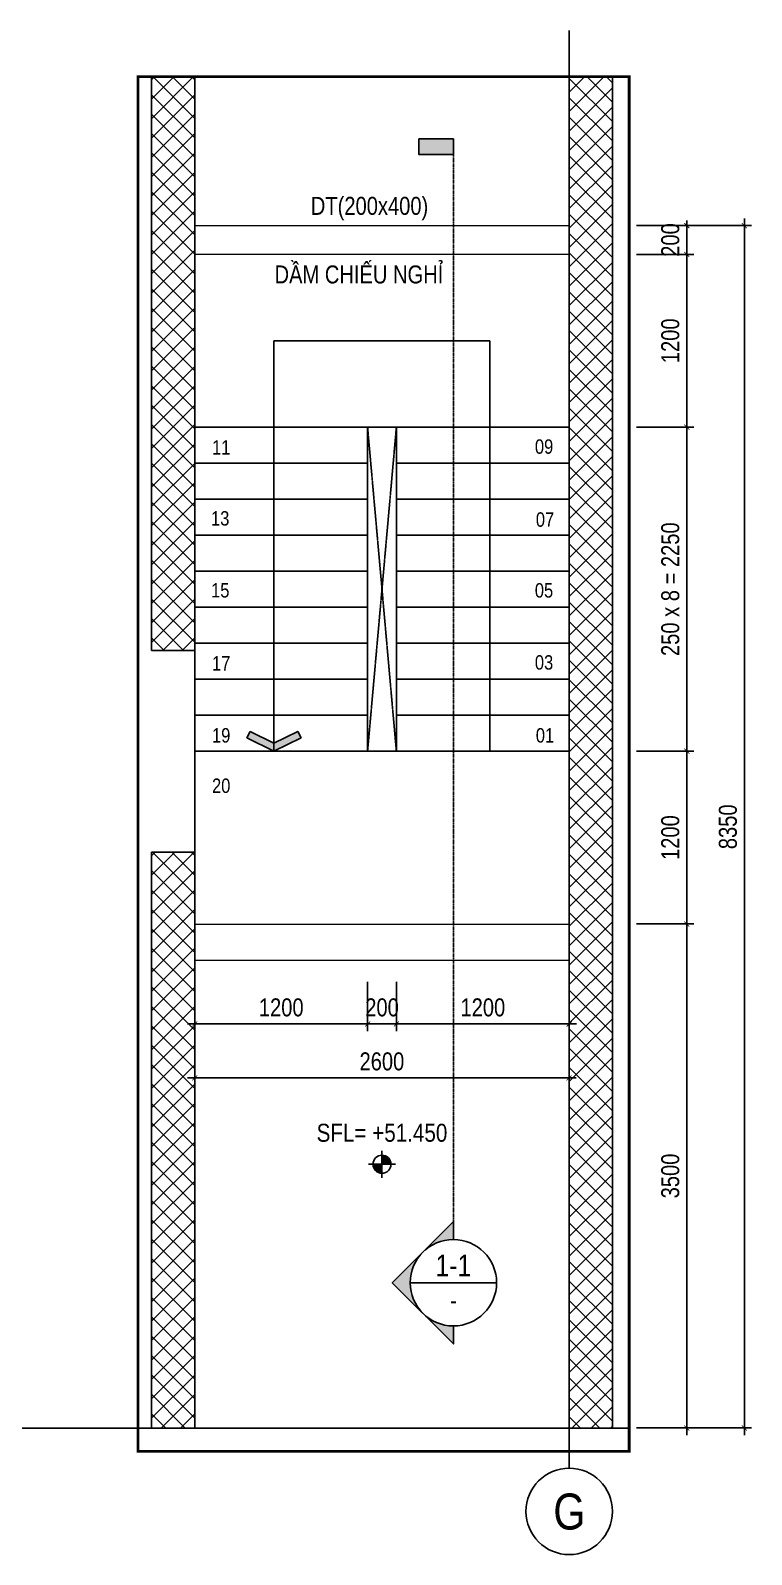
# Model space of a CAD drawing. Header units: millimetres. Extents: x 379264 to 1158416, y -283062 to 356890.
# Drawn here: x 880218 to 885225, y -23832 to -13248 of the extents above; entities that cross this region are included whole.
import ezdxf
from ezdxf.enums import TextEntityAlignment as Align

# ---------------------------------------------------------------- set-up
doc = ezdxf.new("R2010")
doc.units = ezdxf.units.MM
for name, pattern in [('BLOCK A - CHI TIET THANG 1$0$HIDDEN', [0.375, 0.25, -0.125]), ('BLOCK C - CHI TIET THANG 6$0$$0$HIDDEN', [0.375, 0.25, -0.125]), ('CENTER', [2, 1.25, -0.25, 0.25, -0.25]), ('HIDDEN', [9.525, 6.35, -3.175]), ('mb_loi thang 2-19 twa$0$Core 1A$0$Hidden10.5', [1.5, 1, -0.5])]:
    doc.linetypes.add(name, pattern=pattern)
doc.layers.add("'S_General_Hidden_1 Thin", color=1, linetype='HIDDEN', lineweight=18)
doc.layers.add('S_Concrete_Cont_2 Normal', color=2, linetype='Continuous', lineweight=13)
for name, color, linetype in [('01PM. TEXT A', 3, 'Continuous'), ('02PM. TEXT B', 4, 'Continuous'), ('03PM. TEXT C', 1, 'Continuous'), ('05PM. FRAME', 4, 'Continuous'), ('07PM. WACO', 6, 'Continuous'), ('11PM. DIM', 2, 'Continuous'), ('12PM. GRID', 8, 'CENTER'), ('13PM. HATCH', 8, 'Continuous'), ('BLOCK A - CHI TIET THANG 1$0$Ky hieu Truc', 1, 'Continuous'), ('BLOCK C - CHI TIET THANG 6$0$Number Step', 94, 'Continuous'), ('mb tang 1 TWA$0$Staircase', 30, 'Continuous'), ('mb tang 2 TWA$0$Staircase', 30, 'Continuous'), ('mb_loi thang 2-19 twa$0$Opening Hidden', 154, 'mb_loi thang 2-19 twa$0$Core 1A$0$Hidden10.5')]:
    doc.layers.add(name, color=color, linetype=linetype)
doc.styles.add('[PMDC2013]STYLE', font='arial.ttf', dxfattribs={"width": 0.8})
doc.styles.add('BLOCK A - CHI TIET THANG 1$0$VNI-HelveC', font='VHELVCN_0.TTF')
doc.styles.add('BLOCK C - CHI TIET THANG 6$0$$0$Title Block Bold', font='VHELVEB_0.TTF')
doc.styles.add('BLOCK C - CHI TIET THANG 6$0$VNI-HelveCB', font='VHELVCB_0.TTF')
doc.dimstyles.new('BLOCK A - CHI TIET THANG 1$0$Dim 50 (A1-A2)', dxfattribs={"dimscale": 50, "dimtxt": 2.5, "dimasz": 0.7, "dimexe": 1, "dimexo": 1, "dimgap": 1, "dimtad": 1, "dimdec": 0, "dimzin": 12, "dimdsep": 46, "dimtxsty": '[PMDC2013]STYLE', "dimblk": 'ARCHTICK', "dimcen": 0, "dimdle": 1, "dimclrd": 2, "dimclre": 2, "dimclrt": 4, "dimadec": 0, "dimazin": 0, "dimtfac": 1, "dimtdec": 0, "dimtix": 1, "dimtmove": 2, "dimatfit": 3, "dimldrblk": 'ARCHTICK', "dimfxl": 1, "dimtolj": 1, "dimtzin": 0, "dimarcsym": 0})

# ---------------------------------------------------------------- blocks, each defined once
blk = doc.blocks.new('BLOCK A - CHI TIET THANG 1$0$13123123213')
at = {"linetype": 'ByBlock'}
h = blk.add_hatch(color=0, dxfattribs=at)
h.paths.add_polyline_path([(0, 1), (0, 0), (1, 0, 0.414214)])
h.paths.add_polyline_path([(0, 0), (-1, 0, 0.414214), (0, -1)])
at = {"color": 0, "linetype": 'ByBlock'}
for p, q in [((-1.5, 0), (1.5, 0)), ((0, -1.5), (0, 1.5))]:
    blk.add_line(p, q, dxfattribs=at)
blk.add_circle((0, 0), 1, dxfattribs=at)
at = {"color": 0, "linetype": 'ByBlock', "lineweight": -2, "style": 'BLOCK A - CHI TIET THANG 1$0$VNI-HelveC'}
for tag, p in [('TEXT1', (0, 10.5)), ('TEXT2', (0, 7)), ('TEXT3', (0, 3.5))]:
    blk.add_attdef(tag, text='', height=2, dxfattribs=at).set_placement(p, align=Align.MIDDLE_CENTER)
blk = doc.blocks.new('_ArchTick')
at = {"color": 0, "linetype": 'ByBlock', "const_width": 0.15}
blk.add_lwpolyline([(-0.5, -0.5), (0.5, 0.5)], dxfattribs=at)
blk = doc.blocks.new('*D903')
at = {"layer": '11PM. DIM', "color": 2, "lineweight": -2, "transparency": 16777216}
blk.add_line((884775, -19503), (884775, -18203), dxfattribs=at)
at = {"layer": '11PM. DIM', "lineweight": -2, "transparency": 16777216}
for p, q in [((884425, -18253), (884825, -18253)), ((884425, -19453), (884825, -19453))]:
    blk.add_line(p, q, dxfattribs=at)
at = {"layer": 'Defpoints', "color": 0, "transparency": 16777216}
for p in [(884375, -18253), (884775, -18253), (884375, -19453)]:
    blk.add_point(p, dxfattribs=at)
at = {"layer": '11PM. DIM', "color": 2, "lineweight": -2, "transparency": 16777216, "xscale": 35, "yscale": 35, "zscale": 35}
for p, rotation in [((884775, -18253), 90), ((884775, -19453), 270)]:
    blk.add_blockref('_ArchTick', p, dxfattribs=dict(at, rotation=rotation))
at = {"layer": '11PM. DIM', "color": 4, "transparency": 16777216, "insert": (884661, -18853), "char_height": 125, "attachment_point": 5, "rotation": 90, "style": '[PMDC2013]STYLE'}
blk.add_mtext('\\A1;1200', dxfattribs=at)
blk = doc.blocks.new('*D904')
at = {"layer": '11PM. DIM', "color": 2, "lineweight": -2, "transparency": 16777216}
blk.add_line((884775, -18303), (884775, -15953), dxfattribs=at)
at = {"layer": '11PM. DIM', "lineweight": -2, "transparency": 16777216}
for p, q in [((884425, -16003), (884825, -16003)), ((884425, -18253), (884825, -18253))]:
    blk.add_line(p, q, dxfattribs=at)
at = {"layer": 'Defpoints', "color": 0, "transparency": 16777216}
for p in [(884375, -16003), (884775, -16003), (884375, -18253)]:
    blk.add_point(p, dxfattribs=at)
at = {"layer": '11PM. DIM', "color": 2, "lineweight": -2, "transparency": 16777216, "xscale": 35, "yscale": 35, "zscale": 35}
for p, rotation in [((884775, -16003), 90), ((884775, -18253), 270)]:
    blk.add_blockref('_ArchTick', p, dxfattribs=dict(at, rotation=rotation))
at = {"layer": '11PM. DIM', "color": 4, "transparency": 16777216, "insert": (884661, -17128), "char_height": 125, "attachment_point": 5, "rotation": 90, "style": '[PMDC2013]STYLE'}
blk.add_mtext('\\A1;250 x 8 = 2250', dxfattribs=at)
blk = doc.blocks.new('*D905')
at = {"layer": '11PM. DIM', "lineweight": -2, "transparency": 16777216}
for p, q in [((884425, -14803), (884825, -14803)), ((884425, -16003), (884825, -16003))]:
    blk.add_line(p, q, dxfattribs=at)
at = {"layer": '11PM. DIM', "color": 2, "lineweight": -2, "transparency": 16777216}
blk.add_line((884775, -16053), (884775, -14753), dxfattribs=at)
at = {"layer": 'Defpoints', "color": 0, "transparency": 16777216}
for p in [(884375, -14803), (884775, -14803), (884375, -16003)]:
    blk.add_point(p, dxfattribs=at)
at = {"layer": '11PM. DIM', "color": 2, "lineweight": -2, "transparency": 16777216, "xscale": 35, "yscale": 35, "zscale": 35}
for p, rotation in [((884775, -14803), 90), ((884775, -16003), 270)]:
    blk.add_blockref('_ArchTick', p, dxfattribs=dict(at, rotation=rotation))
at = {"layer": '11PM. DIM', "color": 4, "transparency": 16777216, "insert": (884661, -15403), "char_height": 125, "attachment_point": 5, "rotation": 90, "style": '[PMDC2013]STYLE'}
blk.add_mtext('\\A1;1200', dxfattribs=at)
blk = doc.blocks.new('*D906')
at = {"layer": '11PM. DIM', "lineweight": -2, "transparency": 16777216}
for p, q in [((884425, -14603), (885225, -14603)), ((884425, -22953), (885225, -22953))]:
    blk.add_line(p, q, dxfattribs=at)
at = {"layer": '11PM. DIM', "color": 2, "lineweight": -2, "transparency": 16777216}
blk.add_line((885175, -23003), (885175, -14553), dxfattribs=at)
at = {"layer": 'Defpoints', "color": 0, "transparency": 16777216}
for p in [(884375, -14603), (885175, -14603), (884375, -22953)]:
    blk.add_point(p, dxfattribs=at)
at = {"layer": '11PM. DIM', "color": 2, "lineweight": -2, "transparency": 16777216, "xscale": 35, "yscale": 35, "zscale": 35}
for p, rotation in [((885175, -14603), 90), ((885175, -22953), 270)]:
    blk.add_blockref('_ArchTick', p, dxfattribs=dict(at, rotation=rotation))
at = {"layer": '11PM. DIM', "color": 4, "transparency": 16777216, "insert": (885061, -18778), "char_height": 125, "attachment_point": 5, "rotation": 90, "style": '[PMDC2013]STYLE'}
blk.add_mtext('\\A1;8350', dxfattribs=at)
blk = doc.blocks.new('*D907')
at = {"layer": '11PM. DIM', "lineweight": -2, "transparency": 16777216}
for p, q in [((884425, -14603), (884825, -14603)), ((884425, -14803), (884825, -14803))]:
    blk.add_line(p, q, dxfattribs=at)
at = {"layer": '11PM. DIM', "color": 2, "lineweight": -2, "transparency": 16777216}
for p, q in [((884775, -14603), (884775, -14568)), ((884775, -14603), (884775, -14803)), ((884775, -14803), (884775, -14838))]:
    blk.add_line(p, q, dxfattribs=at)
at = {"layer": 'Defpoints', "color": 0, "transparency": 16777216}
for p in [(884375, -14603), (884375, -14803), (884775, -14803)]:
    blk.add_point(p, dxfattribs=at)
at = {"layer": '11PM. DIM', "color": 2, "lineweight": -2, "transparency": 16777216, "xscale": 35, "yscale": 35, "zscale": 35}
for p, rotation in [((884775, -14603), 270), ((884775, -14803), 90)]:
    blk.add_blockref('_ArchTick', p, dxfattribs=dict(at, rotation=rotation))
at = {"layer": '11PM. DIM', "color": 4, "transparency": 16777216, "insert": (884661, -14703), "char_height": 125, "attachment_point": 5, "rotation": 90, "style": '[PMDC2013]STYLE'}
blk.add_mtext('\\A1;200', dxfattribs=at)
blk = doc.blocks.new('mb_loi thang 2-19 twa$0$Arrow 60')
at = {"linetype": 'ByBlock', "lineweight": -2}
h = blk.add_hatch(color=0, dxfattribs=at)
h.paths.add_polyline_path([(1.88, 0.94), (1.65, 1.38), (0, 0.56), (-1.65, 1.38), (-1.88, 0.94), (0, 0)], flags=17)
h.paths.add_polyline_path([(1.65, 1.38), (1.88, 0.94), (0, 0), (-1.88, 0.94), (-1.65, 1.38), (0, 0.56)])
blk.add_hatch(color=0, dxfattribs=at).paths.add_polyline_path([(1.65, 1.38), (1.88, 0.94), (0, 0), (-1.88, 0.94), (-1.65, 1.38), (0, 0.56)])
at = {"color": 0, "linetype": 'ByBlock', "lineweight": -2}
blk.add_lwpolyline([(1.65, 1.38), (1.88, 0.94), (0, 0), (-1.88, 0.94), (-1.65, 1.38), (0, 0.56)], close=True, dxfattribs=at)
blk = doc.blocks.new('BLOCK C - CHI TIET THANG 6$0$Number Step')
at = {"color": 0, "linetype": 'ByBlock', "lineweight": -2, "style": 'BLOCK C - CHI TIET THANG 6$0$VNI-HelveCB'}
blk.add_attdef('TEXT', text='', height=2, dxfattribs=at).set_placement((0, 0), align=Align.MIDDLE)
blk = doc.blocks.new('*D897')
at = {"layer": '11PM. DIM', "lineweight": -2, "transparency": 16777216}
for p, q in [((882759, -19854), (882759, -20197)), ((883959, -19854), (883959, -20197))]:
    blk.add_line(p, q, dxfattribs=at)
at = {"layer": '11PM. DIM', "color": 2, "lineweight": -2, "transparency": 16777216}
blk.add_line((884009, -20147), (882709, -20147), dxfattribs=at)
at = {"layer": 'Defpoints', "color": 0, "transparency": 16777216}
for p in [(882759, -19804), (883959, -19804), (882759, -20147)]:
    blk.add_point(p, dxfattribs=at)
at = {"layer": '11PM. DIM', "color": 2, "lineweight": -2, "transparency": 16777216, "xscale": 35, "yscale": 35, "zscale": 35, "rotation": 180}
blk.add_blockref('_ArchTick', (882759, -20147), dxfattribs=at)
at = {"layer": '11PM. DIM', "color": 2, "lineweight": -2, "transparency": 16777216, "xscale": 35, "yscale": 35, "zscale": 35}
blk.add_blockref('_ArchTick', (883959, -20147), dxfattribs=at)
at = {"layer": '11PM. DIM', "color": 4, "transparency": 16777216, "insert": (883359, -20033), "char_height": 125, "attachment_point": 5, "style": '[PMDC2013]STYLE'}
blk.add_mtext('\\A1;1200', dxfattribs=at)
blk = doc.blocks.new('*D898')
at = {"layer": '11PM. DIM', "lineweight": -2, "transparency": 16777216}
for p, q in [((882559, -19854), (882559, -20197)), ((882759, -19854), (882759, -20197))]:
    blk.add_line(p, q, dxfattribs=at)
at = {"layer": '11PM. DIM', "color": 2, "lineweight": -2, "transparency": 16777216}
for p, q in [((882559, -20147), (882524, -20147)), ((882559, -20147), (882759, -20147)), ((882759, -20147), (882794, -20147))]:
    blk.add_line(p, q, dxfattribs=at)
at = {"layer": 'Defpoints', "color": 0, "transparency": 16777216}
for p in [(882559, -19804), (882759, -19804), (882759, -20147)]:
    blk.add_point(p, dxfattribs=at)
at = {"layer": '11PM. DIM', "color": 2, "lineweight": -2, "transparency": 16777216, "xscale": 35, "yscale": 35, "zscale": 35}
blk.add_blockref('_ArchTick', (882559, -20147), dxfattribs=at)
at = {"layer": '11PM. DIM', "color": 2, "lineweight": -2, "transparency": 16777216, "xscale": 35, "yscale": 35, "zscale": 35, "rotation": 180}
blk.add_blockref('_ArchTick', (882759, -20147), dxfattribs=at)
at = {"layer": '11PM. DIM', "color": 4, "transparency": 16777216, "insert": (882659, -20033), "char_height": 125, "attachment_point": 5, "style": '[PMDC2013]STYLE'}
blk.add_mtext('\\A1;200', dxfattribs=at)
blk = doc.blocks.new('*D899')
at = {"layer": '11PM. DIM', "lineweight": -2, "transparency": 16777216}
for p, q in [((881359, -19854), (881359, -20197)), ((882559, -19854), (882559, -20197))]:
    blk.add_line(p, q, dxfattribs=at)
at = {"layer": '11PM. DIM', "color": 2, "lineweight": -2, "transparency": 16777216}
blk.add_line((881309, -20147), (882609, -20147), dxfattribs=at)
at = {"layer": 'Defpoints', "color": 0, "transparency": 16777216}
for p in [(881359, -19804), (882559, -19804), (882559, -20147)]:
    blk.add_point(p, dxfattribs=at)
at = {"layer": '11PM. DIM', "color": 2, "lineweight": -2, "transparency": 16777216, "xscale": 35, "yscale": 35, "zscale": 35, "rotation": 180}
blk.add_blockref('_ArchTick', (881359, -20147), dxfattribs=at)
at = {"layer": '11PM. DIM', "color": 2, "lineweight": -2, "transparency": 16777216, "xscale": 35, "yscale": 35, "zscale": 35}
blk.add_blockref('_ArchTick', (882559, -20147), dxfattribs=at)
at = {"layer": '11PM. DIM', "color": 4, "transparency": 16777216, "insert": (881959, -20033), "char_height": 125, "attachment_point": 5, "style": '[PMDC2013]STYLE'}
blk.add_mtext('\\A1;1200', dxfattribs=at)
blk = doc.blocks.new('*D900')
at = {"layer": '11PM. DIM', "lineweight": -2, "transparency": 16777216}
for p, q in [((881358, -19854), (881358, -20572)), ((883958, -19854), (883958, -20572))]:
    blk.add_line(p, q, dxfattribs=at)
at = {"layer": '11PM. DIM', "color": 2, "lineweight": -2, "transparency": 16777216}
blk.add_line((884008, -20522), (881308, -20522), dxfattribs=at)
at = {"layer": 'Defpoints', "color": 0, "transparency": 16777216}
for p in [(881358, -19804), (883958, -19804), (881358, -20522)]:
    blk.add_point(p, dxfattribs=at)
at = {"layer": '11PM. DIM', "color": 2, "lineweight": -2, "transparency": 16777216, "xscale": 35, "yscale": 35, "zscale": 35, "rotation": 180}
blk.add_blockref('_ArchTick', (881358, -20522), dxfattribs=at)
at = {"layer": '11PM. DIM', "color": 2, "lineweight": -2, "transparency": 16777216, "xscale": 35, "yscale": 35, "zscale": 35}
blk.add_blockref('_ArchTick', (883958, -20522), dxfattribs=at)
at = {"layer": '11PM. DIM', "color": 4, "transparency": 16777216, "insert": (882658, -20408), "char_height": 125, "attachment_point": 5, "style": '[PMDC2013]STYLE'}
blk.add_mtext('\\A1;2600', dxfattribs=at)
blk = doc.blocks.new('BLOCK A - CHI TIET THANG 1$0$HTT-Grid')
at = {"layer": '05PM. FRAME', "linetype": 'ByBlock', "lineweight": -2}
blk.add_line((0, -2.5), (0, 0), dxfattribs=at)
blk.add_circle((0, -8.5), 6, dxfattribs=at)
at = {"layer": '03PM. TEXT C', "linetype": 'ByBlock', "lineweight": -2, "style": '[PMDC2013]STYLE', "width": 0.8}
blk.add_attdef('GRID', text='', height=5, dxfattribs=at).set_placement((0, -8.5), align=Align.MIDDLE)
blk = doc.blocks.new('GR')
at = {"layer": '13PM. HATCH'}
h = blk.add_hatch(dxfattribs=at)
h.set_pattern_fill('ANSI37', color=256, scale=30, angle=90, style=0)
h.set_pattern_definition([(135, (-2650, 10200), (-67.3519, -67.3519), []), (225, (-2650, 10200), (67.3519, -67.3519), [])])
h.paths.add_polyline_path([(-2900, 5400), (-2600, 5400), (-2600, 9385), (-2900, 9385)])
h.paths.add_polyline_path([(-2600, 4000), (-2900, 4000), (-2900, 0), (-2600, 0)])
at = {"layer": '07PM. WACO'}
for p, q in [((-2900, 5400), (-2600, 5400)), ((-2900, 4000), (-2600, 4000))]:
    blk.add_line(p, q, dxfattribs=at)
for points in [[(-2900, 9385), (-2900, 5400)], [(-2600, 5400), (-2600, 9385)], [(-2900, 4000), (-2900, 0), (-2600, 0), (-2600, 4000)]]:
    blk.add_lwpolyline(points, dxfattribs=at)
at = {"layer": 'mb tang 1 TWA$0$Staircase'}
blk.add_line((-2600, 3979), (-2600, 5400), dxfattribs=at)
at = {"layer": 'BLOCK A - CHI TIET THANG 1$0$Ky hieu Truc'}
ref = blk.add_blockref('BLOCK A - CHI TIET THANG 1$0$HTT-Grid', (0, -154), dxfattribs=dict(at, xscale=-50, yscale=50, zscale=50))
ref.add_attrib('GRID', 'G', dxfattribs={"layer": '0', "linetype": 'ByBlock', "lineweight": -2, "height": 250, "style": 'BLOCK A - CHI TIET THANG 1$0$VNI-HelveC'}).set_placement((1, -580), align=Align.MIDDLE)
blk = doc.blocks.new('*D901')
at = {"layer": '11PM. DIM', "color": 2, "lineweight": -2, "transparency": 16777216}
for p, q in [((884425, -19453), (884825, -19453)), ((884775, -19403), (884775, -23003)), ((884425, -22953), (884825, -22953))]:
    blk.add_line(p, q, dxfattribs=at)
at = {"layer": 'Defpoints', "color": 0, "transparency": 16777216}
for p in [(884375, -19453), (884375, -22953), (884775, -22953)]:
    blk.add_point(p, dxfattribs=at)
at = {"layer": '11PM. DIM', "color": 2, "lineweight": -2, "transparency": 16777216, "xscale": 35, "yscale": 35, "zscale": 35}
for p, rotation in [((884775, -19453), 90), ((884775, -22953), 270)]:
    blk.add_blockref('_ArchTick', p, dxfattribs=dict(at, rotation=rotation))
at = {"layer": '11PM. DIM', "color": 4, "transparency": 16777216, "insert": (884661, -21203), "char_height": 125, "attachment_point": 5, "rotation": 90, "style": '[PMDC2013]STYLE'}
blk.add_mtext('\\A1;3500', dxfattribs=at)
blk = doc.blocks.new('*U801')
blk.add_hatch(color=256).paths.add_polyline_path([(-480, 15886), (-480, 15671), (0, 15671), (0, 15886)])
h = blk.add_hatch(color=256)
edge = h.paths.add_edge_path()
edge.add_line((0, 600), (0, 849))
edge.add_line((0, 849), (-849, 0))
edge.add_line((-849, 0), (0, -849))
edge.add_line((0, -849), (0, -600))
edge.add_arc((0, 0), 600, 90, 270, ccw=False)
at = {"linetype": 'BLOCK C - CHI TIET THANG 6$0$$0$HIDDEN', "ltscale": 10}
blk.add_line((0, 600), (0, 15886), dxfattribs=at)
blk.add_line((-600, 0), (600, 0))
blk.add_lwpolyline([(-480, 15886), (-480, 15671), (0, 15671), (0, 15886)], close=True)
blk.add_lwpolyline([(0, 600), (0, 849), (-849, 0), (0, -849), (0, -600, -1)], format="xyb", close=True)
blk.add_circle((0, 0), 600)
at = {"style": 'BLOCK C - CHI TIET THANG 6$0$$0$Title Block Bold', "flags": 8}
blk.add_attdef('VIEWNUMBER', text='', height=300, dxfattribs=at).set_placement((0, 0), align=Align.BOTTOM_CENTER)
blk.add_attdef('DRAWINGREFERENCE', text='', height=250, dxfattribs=at).set_placement((0, -120), align=Align.TOP_CENTER)

msp = doc.modelspace()

# ---------------------------------------------------------------- hatches: boundary and pattern name
at = {"layer": '13PM. HATCH'}
h = msp.add_hatch(dxfattribs=at)
h.set_pattern_fill('ANSI37', color=256, scale=30, angle=90, style=0)
h.set_pattern_definition([(135, (884208.59, -12753.19), (-67.3519, -67.3519), []), (225, (884208.59, -12753.19), (67.3519, -67.3519), [])])
h.paths.add_polyline_path([(884258.59, -13568.62), (883958.59, -13568.62), (883958.59, -22953.19), (884258.59, -22953.19)])

# ---------------------------------------------------------------- linework, layer by layer
at = {"layer": "'S_General_Hidden_1 Thin", "ltscale": 0.5}
for p, q in [((883958.59, -14803.18), (881358.59, -14803.18)), ((881358.59, -19703.18), (883959.81, -19703.18))]:
    msp.add_line(p, q, dxfattribs=at)
at = {"linetype": 'BLOCK A - CHI TIET THANG 1$0$HIDDEN', "ltscale": 10, "const_width": 20}
msp.add_lwpolyline([(880964.08, -23114.93), (880964.08, -13568.62), (884374.59, -13568.62), (884374.59, -23114.93)], close=True, dxfattribs=at)
at = {"layer": '05PM. FRAME', "ltscale": 0.25}
for p, q in [((881358.59, -16003.18), (883958.59, -16003.18)), ((882558.59, -16003.18), (882558.59, -18253.18)), ((882758.59, -16003.18), (882758.59, -18253.18)), ((881358.59, -18253.18), (883958.59, -18253.18))]:
    msp.add_line(p, q, dxfattribs=at)
at = {"layer": '07PM. WACO'}
msp.add_lwpolyline([(883958.59, -13568.62), (883958.59, -22953.19), (884258.59, -22953.19), (884258.59, -13568.62)], dxfattribs=at)
at = {"layer": '12PM. GRID', "ltscale": 3}
for p, q in [((883958.59, -13247.89), (883958.59, -23114.93)), ((863999.59, -22953.19), (884372.74, -22953.19))]:
    msp.add_line(p, q, dxfattribs=at)
at = {"layer": '13PM. HATCH'}
for p, q in [((881908.59, -15403.18), (881908.59, -18253.18)), ((881908.59, -15403.18), (883408.59, -15403.18)), ((883408.59, -15403.18), (883408.59, -18253.18)), ((881358.59, -16253.18), (882558.59, -16253.18)), ((882758.59, -16253.18), (883958.59, -16253.18)), ((881358.59, -16503.18), (882558.59, -16503.18)), ((882758.59, -16503.18), (883958.59, -16503.18)), ((881358.59, -16753.18), (882558.59, -16753.18)), ((882758.59, -16753.18), (883958.59, -16753.18)), ((881358.59, -17003.18), (882558.59, -17003.18)), ((882758.59, -17003.18), (883958.59, -17003.18)), ((881358.59, -17253.18), (882558.59, -17253.18)), ((882758.59, -17253.18), (883958.59, -17253.18)), ((881358.59, -17503.18), (882558.59, -17503.18)), ((882758.59, -17503.18), (883958.59, -17503.18)), ((881358.59, -17753.18), (882558.59, -17753.18)), ((882758.59, -17753.18), (883958.59, -17753.18)), ((881358.59, -18003.18), (882558.59, -18003.18)), ((882758.59, -18003.18), (883958.59, -18003.18))]:
    msp.add_line(p, q, dxfattribs=at)
at = {"layer": 'mb tang 2 TWA$0$Staircase'}
for p, q in [((881358.59, -14803.18), (881358.59, -19453.18)), ((883958.59, -14803.18), (883958.59, -19453.18))]:
    msp.add_line(p, q, dxfattribs=at)
at = {"layer": 'mb_loi thang 2-19 twa$0$Opening Hidden', "color": 8}
for p, q in [((882558.59, -16003.18), (882758.59, -18253.18)), ((882558.59, -18253.18), (882758.59, -16003.18))]:
    msp.add_line(p, q, dxfattribs=at)
at = {"layer": 'S_Concrete_Cont_2 Normal', "ltscale": 7}
msp.add_line((881358.59, -14603.18), (883958.59, -14603.18), dxfattribs=at)
at = {"layer": 'S_Concrete_Cont_2 Normal', "ltscale": 0.8}
msp.add_line((881358.59, -19453.18), (883958.59, -19453.18), dxfattribs=at)

# ---------------------------------------------------------------- block references
at = {"layer": '02PM. TEXT B'}
ref = msp.add_blockref('BLOCK A - CHI TIET THANG 1$0$13123123213', (882658.59, -21121.73), dxfattribs=dict(at, xscale=62.5, yscale=62.5, zscale=62.5))
ref.add_attrib('TEXT3', 'SFL= +51.450', dxfattribs={"layer": '0', "color": 0, "linetype": 'ByBlock', "lineweight": -2, "height": 125, "style": 'BLOCK A - CHI TIET THANG 1$0$VNI-HelveC'}).set_placement((882658.59, -20902.98), align=Align.MIDDLE_CENTER)
at = {"layer": '07PM. WACO'}
ref = msp.add_blockref('*U801', (883154.31, -21944.22), dxfattribs=dict(at, xscale=0.5, yscale=0.5, zscale=0.5))
ref.add_attrib('VIEWNUMBER', '1-1', dxfattribs={"layer": '0', "height": 150, "style": 'BLOCK C - CHI TIET THANG 6$0$VNI-HelveCB'}).set_placement((883154.31, -21944.22), align=Align.BOTTOM_CENTER)
ref.add_attrib('DRAWINGREFERENCE', '-', dxfattribs={"layer": '0', "height": 125, "style": 'BLOCK C - CHI TIET THANG 6$0$VNI-HelveCB'}).set_placement((883154.31, -22004.22), align=Align.TOP_CENTER)
at = {"layer": '11PM. DIM'}
msp.add_blockref('GR', (883958.59, -22953.19), dxfattribs=at)
at = {"layer": '13PM. HATCH', "xscale": -100, "yscale": 100, "zscale": 100}
msp.add_blockref('mb_loi thang 2-19 twa$0$Arrow 60', (881908.59, -18253.18), dxfattribs=at)
at = {"layer": 'BLOCK C - CHI TIET THANG 6$0$Number Step'}
ref = msp.add_blockref('BLOCK C - CHI TIET THANG 6$0$Number Step', (883783.59, -16136.93), dxfattribs=dict(at, xscale=50, yscale=50, zscale=50, rotation=90))
ref.add_attrib('TEXT', '09', dxfattribs={"layer": '0', "color": 0, "linetype": 'ByBlock', "lineweight": -2, "height": 100, "style": 'BLOCK C - CHI TIET THANG 6$0$VNI-HelveCB'}).set_placement((883784.25, -16137.59), align=Align.MIDDLE)
ref = msp.add_blockref('BLOCK C - CHI TIET THANG 6$0$Number Step', (881535.13, -16135.91), dxfattribs=dict(at, xscale=50, yscale=50, zscale=50, rotation=90))
ref.add_attrib('TEXT', '11', dxfattribs={"layer": '0', "color": 0, "linetype": 'ByBlock', "lineweight": -2, "height": 100, "style": 'BLOCK C - CHI TIET THANG 6$0$VNI-HelveCB'}).set_placement((881542.33, -16143.11), align=Align.MIDDLE)
ref = msp.add_blockref('BLOCK C - CHI TIET THANG 6$0$Number Step', (881535.13, -16635.92), dxfattribs=dict(at, xscale=50, yscale=50, zscale=50, rotation=90))
ref.add_attrib('TEXT', '13', dxfattribs={"layer": '0', "color": 0, "linetype": 'ByBlock', "lineweight": -2, "height": 100, "style": 'BLOCK C - CHI TIET THANG 6$0$VNI-HelveCB'}).set_placement((881535.13, -16635.92), align=Align.MIDDLE)
ref = msp.add_blockref('BLOCK C - CHI TIET THANG 6$0$Number Step', (883783.59, -16636.93), dxfattribs=dict(at, xscale=50, yscale=50, zscale=50, rotation=90))
ref.add_attrib('TEXT', '07', dxfattribs={"layer": '0', "color": 0, "linetype": 'ByBlock', "lineweight": -2, "height": 100, "style": 'BLOCK C - CHI TIET THANG 6$0$VNI-HelveCB'}).set_placement((883790.79, -16644.13), align=Align.MIDDLE)
ref = msp.add_blockref('BLOCK C - CHI TIET THANG 6$0$Number Step', (881535.13, -17135.92), dxfattribs=dict(at, xscale=50, yscale=50, zscale=50, rotation=90))
ref.add_attrib('TEXT', '15', dxfattribs={"layer": '0', "color": 0, "linetype": 'ByBlock', "lineweight": -2, "height": 100, "style": 'BLOCK C - CHI TIET THANG 6$0$VNI-HelveCB'}).set_placement((881535.53, -17136.32), align=Align.MIDDLE)
ref = msp.add_blockref('BLOCK C - CHI TIET THANG 6$0$Number Step', (883783.59, -17135.93), dxfattribs=dict(at, xscale=50, yscale=50, zscale=50, rotation=90))
ref.add_attrib('TEXT', '05', dxfattribs={"layer": '0', "color": 0, "linetype": 'ByBlock', "lineweight": -2, "height": 100, "style": 'BLOCK C - CHI TIET THANG 6$0$VNI-HelveCB'}).set_placement((883783.59, -17135.93), align=Align.MIDDLE)
ref = msp.add_blockref('BLOCK C - CHI TIET THANG 6$0$Number Step', (881535.13, -17635.92), dxfattribs=dict(at, xscale=50, yscale=50, zscale=50, rotation=90))
ref.add_attrib('TEXT', '17', dxfattribs={"layer": '0', "color": 0, "linetype": 'ByBlock', "lineweight": -2, "height": 100, "style": 'BLOCK C - CHI TIET THANG 6$0$VNI-HelveCB'}).set_placement((881542.07, -17642.85), align=Align.MIDDLE)
ref = msp.add_blockref('BLOCK C - CHI TIET THANG 6$0$Number Step', (883783.59, -17635.93), dxfattribs=dict(at, xscale=50, yscale=50, zscale=50, rotation=90))
ref.add_attrib('TEXT', '03', dxfattribs={"layer": '0', "color": 0, "linetype": 'ByBlock', "lineweight": -2, "height": 100, "style": 'BLOCK C - CHI TIET THANG 6$0$VNI-HelveCB'}).set_placement((883783.99, -17636.33), align=Align.MIDDLE)
ref = msp.add_blockref('BLOCK C - CHI TIET THANG 6$0$Number Step', (881535.13, -18135.91), dxfattribs=dict(at, xscale=50, yscale=50, zscale=50, rotation=90))
ref.add_attrib('TEXT', '19', dxfattribs={"layer": '0', "color": 0, "linetype": 'ByBlock', "lineweight": -2, "height": 100, "style": 'BLOCK C - CHI TIET THANG 6$0$VNI-HelveCB'}).set_placement((881542.07, -18142.85), align=Align.MIDDLE)
ref = msp.add_blockref('BLOCK C - CHI TIET THANG 6$0$Number Step', (883783.59, -18135.93), dxfattribs=dict(at, xscale=50, yscale=50, zscale=50, rotation=90))
ref.add_attrib('TEXT', '01', dxfattribs={"layer": '0', "color": 0, "linetype": 'ByBlock', "lineweight": -2, "height": 100, "style": 'BLOCK C - CHI TIET THANG 6$0$VNI-HelveCB'}).set_placement((883790.52, -18142.86), align=Align.MIDDLE)
ref = msp.add_blockref('BLOCK C - CHI TIET THANG 6$0$Number Step', (881535.13, -18485.91), dxfattribs=dict(at, xscale=50, yscale=50, zscale=50, rotation=90))
ref.add_attrib('TEXT', '20', dxfattribs={"layer": '0', "color": 0, "linetype": 'ByBlock', "lineweight": -2, "height": 100, "style": 'BLOCK C - CHI TIET THANG 6$0$VNI-HelveCB'}).set_placement((881542.07, -18492.85), align=Align.MIDDLE)

# ---------------------------------------------------------------- texts
at = {"layer": '01PM. TEXT A', "style": '[PMDC2013]STYLE', "width": 0.8}
for s, p in [('DT(200x400)', (882164.63, -14528.25)), ('DẦM CHIẾU NGHỈ ', (881912.62, -15004.69))]:
    msp.add_text(s, height=125, dxfattribs=at).set_placement(p)

# ---------------------------------------------------------------- dimensions: what is measured, and where the dimension line sits
at = {"layer": '11PM. DIM'}
for base, p1, p2, angle, picture, middle in [((885174.59, -14603.18), (884374.59, -22953.19), (884374.59, -14603.18), 90, '*D906', (885060.73, -18778.19)), ((884774.59, -14803.18), (884374.59, -14603.19), (884374.59, -14803.18), 90, '*D907', (884660.77, -14703.19)), ((884774.59, -14803.18), (884374.59, -16003.18), (884374.59, -14803.18), 90, '*D905', (884660.77, -15403.18)), ((884774.59, -18253.19), (884374.59, -19453.18), (884374.59, -18253.19), 90, '*D903', (884660.77, -18853.19)), ((881358.48, -20521.69), (883958.48, -19803.94), (881358.48, -19803.94), 180, '*D900', (882658.48, -20407.87)), ((882758.59, -20146.69), (883958.59, -19803.94), (882758.59, -19803.94), 180, '*D897', (883358.59, -20032.87))]:
    dim = msp.add_linear_dim(base=base, p1=p1, p2=p2, angle=angle, dimstyle='BLOCK A - CHI TIET THANG 1$0$Dim 50 (A1-A2)', override={"dimclre": 256}, dxfattribs=at)
    dim.commit()
    dim.dimension.update_dxf_attribs({"geometry": picture, "text_midpoint": middle})
dim = msp.add_linear_dim(base=(884774.59, -16003.18), p1=(884374.59, -18253.19), p2=(884374.59, -16003.18), angle=90, text='250 x 8 = <>', dimstyle='BLOCK A - CHI TIET THANG 1$0$Dim 50 (A1-A2)', override={"dimclre": 256}, dxfattribs=at)
dim.commit()
dim.dimension.update_dxf_attribs({"geometry": '*D904', "text_midpoint": (884660.77, -17128.19)})
dim = msp.add_linear_dim(base=(884774.59, -22953.19), p1=(884374.59, -19453.18), p2=(884374.59, -22953.19), angle=90, dimstyle='BLOCK A - CHI TIET THANG 1$0$Dim 50 (A1-A2)', dxfattribs=at)
dim.commit()
dim.dimension.update_dxf_attribs({"geometry": '*D901', "text_midpoint": (884660.73, -21203.19)})
for base, p1, p2, picture, middle in [((882558.59, -20146.69), (881358.59, -19803.94), (882558.59, -19803.94), '*D899', (881958.59, -20032.87)), ((882758.59, -20146.69), (882558.59, -19803.94), (882758.59, -19803.94), '*D898', (882658.59, -20032.87))]:
    dim = msp.add_linear_dim(base=base, p1=p1, p2=p2, dimstyle='BLOCK A - CHI TIET THANG 1$0$Dim 50 (A1-A2)', override={"dimclre": 256}, dxfattribs=at)
    dim.commit()
    dim.dimension.update_dxf_attribs({"geometry": picture, "text_midpoint": middle})

doc.saveas('drawing.dxf')
